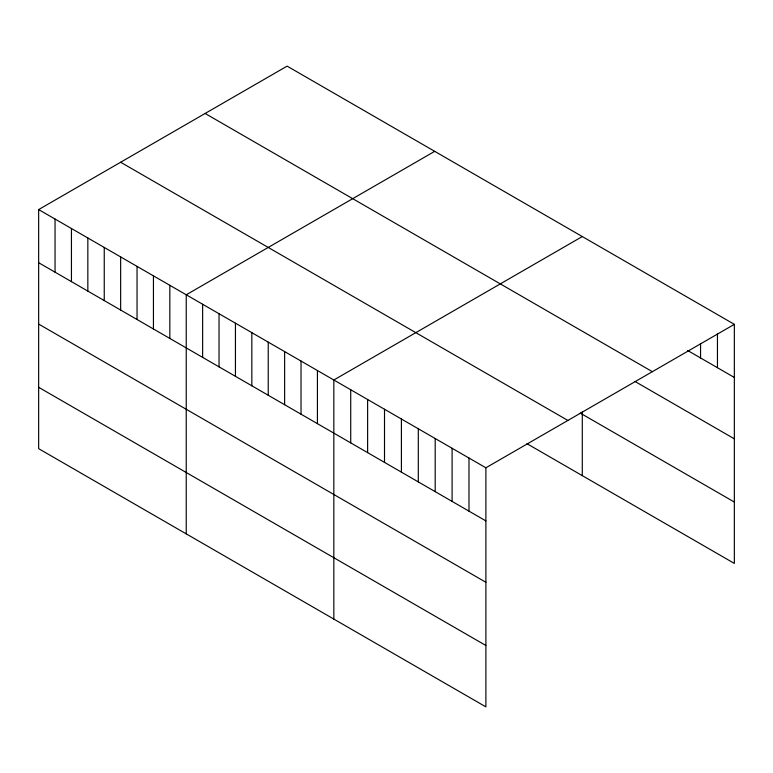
<?xml version="1.0" encoding="UTF-8"?>
<svg xmlns="http://www.w3.org/2000/svg" width="773" height="773" viewBox="0 0 773 773"><rect width="100%" height="100%" fill="white"/><g stroke="black" fill="none" stroke-linecap="round" stroke-linejoin="round"><path stroke-width="1.16" d="M38.65 209.58L485.888 467.791L485.888 706.87L38.65 448.659L38.65 209.58L287.112 66.13L734.35 324.341L734.35 563.42L526.944 443.683M434.706 151.334L186.235 294.784L186.235 533.872M582.291 236.548L333.83 379.997L333.83 619.086M485.888 467.791L734.35 324.341M687.641 350.498L734.35 377.466M205.125 113.467L652.354 371.678M634.962 381.456L734.35 438.832M580.243 413.082L734.35 502.054M120.646 162.243L567.875 420.444M38.65 262.704L485.888 520.915M38.65 324.071L485.888 582.282M38.65 387.302L485.888 645.503M717.45 333.907L717.45 367.716M700.56 343.463L700.56 357.957M582.291 411.922L582.291 475.627M468.989 458.031L468.989 511.166M452.099 448.282L452.099 501.406M435.199 438.523L435.199 491.657M418.299 428.764L418.299 481.898M401.409 419.014L401.409 472.148M384.51 409.255L384.51 462.389M367.619 399.506L367.619 452.63M350.72 389.747L350.72 442.881M317.423 370.528L317.423 423.662M301.026 361.059L301.026 414.193M284.628 351.589L284.628 404.723M268.231 342.12L268.231 395.254M251.834 332.661L251.834 385.785M235.436 323.191L235.436 376.316M219.039 313.722L219.039 366.856M202.632 304.253L202.632 357.387M169.838 285.314L169.838 338.448M153.441 275.855L153.441 328.979M137.043 266.385L137.043 319.51M120.646 256.916L120.646 310.05M104.249 247.447L104.249 300.581M87.842 237.978L87.842 291.112M71.445 228.508L71.445 281.643M55.047 219.049L55.047 272.173"/></g></svg>
